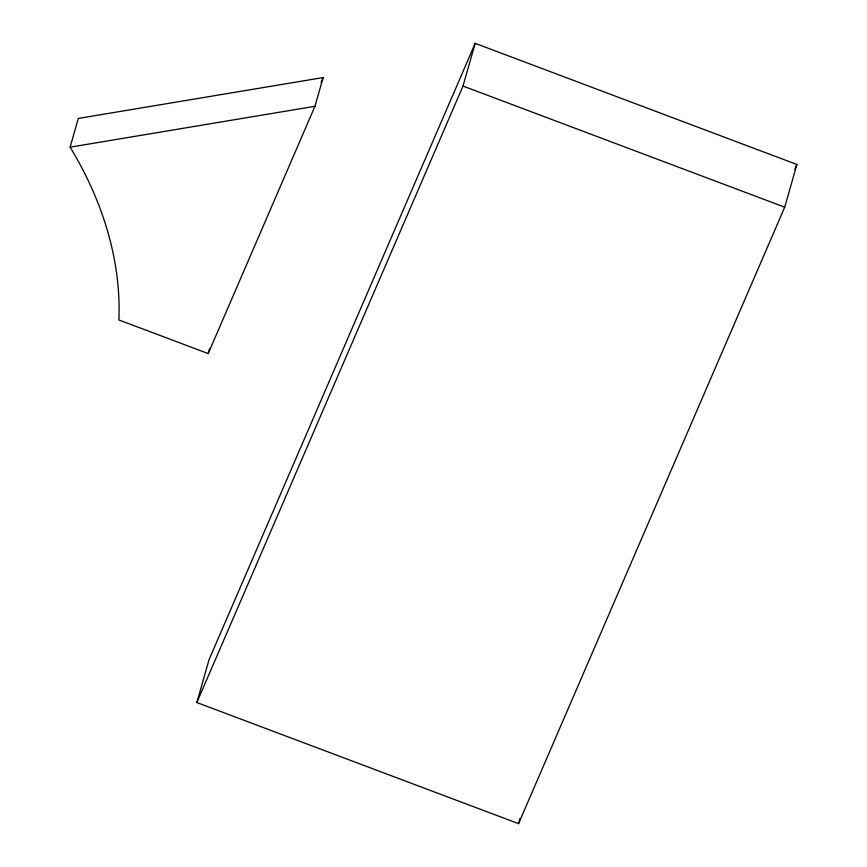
<?xml version="1.0" encoding="UTF-8"?>
<svg xmlns="http://www.w3.org/2000/svg" width="867" height="867" viewBox="0 0 867 867"><rect width="100%" height="100%" fill="white"/><g stroke="black" fill="none" stroke-linecap="round" stroke-linejoin="round"><path stroke-width="1.3" d="M70.119 147.173L78.301 118.443L323.142 77.564L314.959 106.294L208.199 353.573L118.877 319.945C121.445 258.93 101.591 198.879 70.119 147.173L314.959 106.294M208.199 353.573L209.619 348.577M196.842 702.519L209.001 659.82L475.17 43.35L796.881 164.481L784.722 207.18L518.553 823.65L196.842 702.519L463.011 86.05L475.17 43.35M518.553 823.65L520.027 818.47M321.093 82.322L323.142 77.564M794.736 169.455L796.881 164.481M463.011 86.05L784.722 207.18"/></g></svg>
